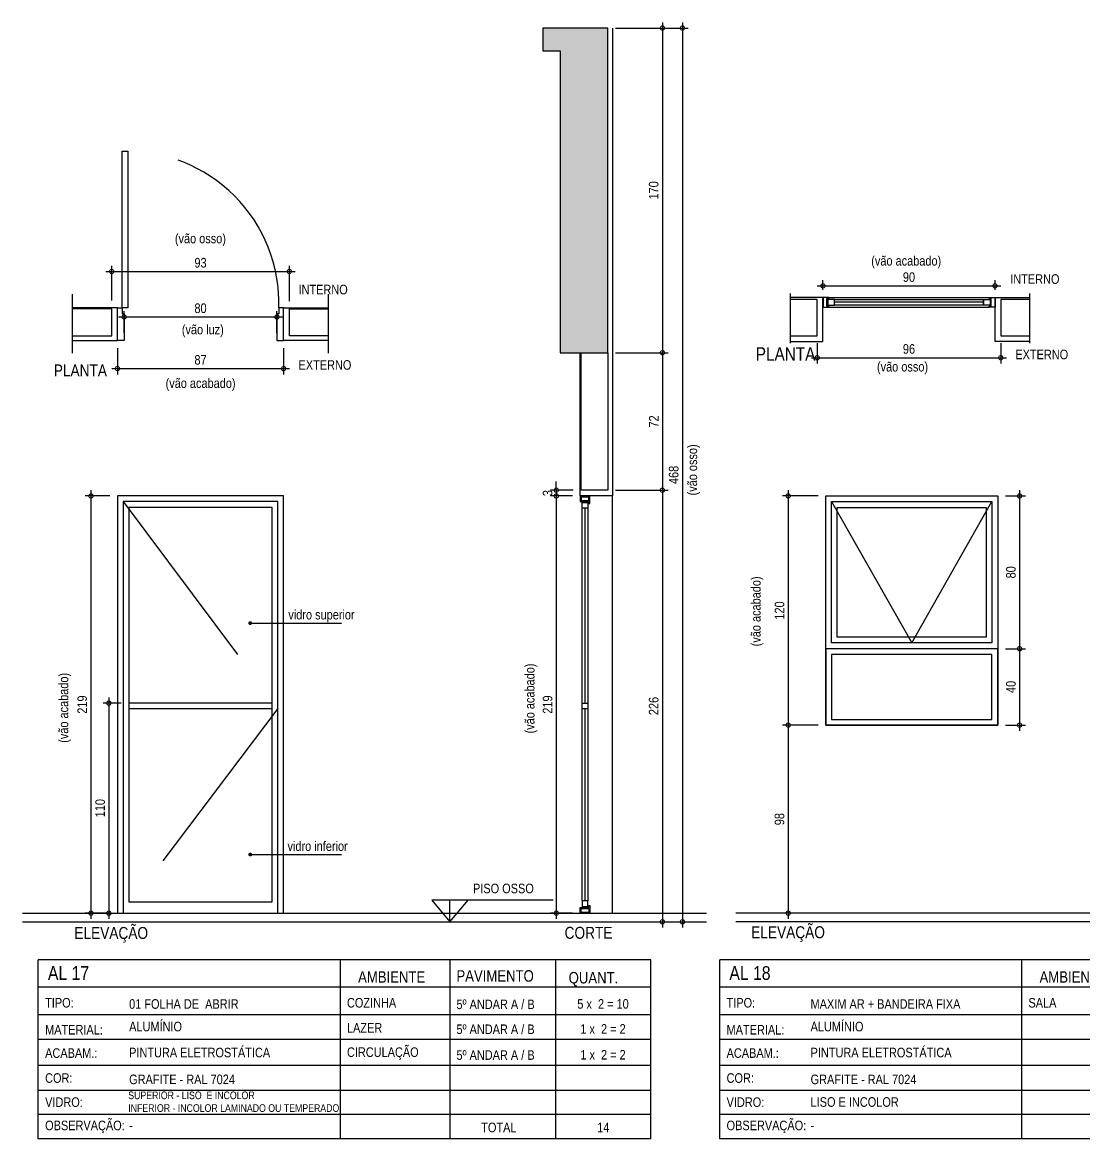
# Model space of a CAD drawing. Header units: metres. Extents: x -0.2 to 51.6, y -20.8 to 5.5.
# Drawn here: x 15.83 to 21.39, y -6.66 to -0.81 of the extents above; entities that cross this region are included whole.
import ezdxf

# ---------------------------------------------------------------- set-up
doc = ezdxf.new("R2010")
doc.units = ezdxf.units.M
doc.linetypes.add('DASHEDX2', pattern=[1.5, 1, -0.5])
for name, color, linetype in [('AR-CAIXILHO', 1, 'Continuous'), ('ARQ-ALV ACAB', 4, 'Continuous'), ('ARQ-ALV OSSO', 5, 'Continuous'), ('ARQ-AUX', 7, 'Continuous'), ('ARQ-AUX2', 2, 'Continuous'), ('ARQ-CAX', 1, 'Continuous'), ('ARQ-CAX @ 1', 1, 'Continuous'), ('ARQ-DIM', 2, 'Continuous'), ('ARQ-ENCH', 1, 'Continuous'), ('ARQ-PRJ', 7, 'DASHEDX2'), ('ARQ-SIM', 1, 'Continuous'), ('ARQ-TXT', 2, 'Continuous'), ('ARQ-TXT01', 2, 'Continuous'), ('ES-CORTE', 2, 'Continuous')]:
    doc.layers.add(name, color=color, linetype=linetype)
doc.styles.add('Adesa', font='ARIALN.TTF')
doc.styles.add('ROMANS', font='romans', dxfattribs={"height": 0.2})
doc.styles.get("Standard").update_dxf_attribs({"font": 'arial.ttf'})
doc.dimstyles.new('1-25ARQ', dxfattribs={"dimscale": 0.25, "dimtxt": 0.2, "dimasz": 0.08, "dimexe": 0.16, "dimexo": 0.1, "dimgap": 0.1, "dimtad": 1, "dimzin": 4, "dimdsep": 46, "dimtxsty": 'ROMANS', "dimblk": 'DOT', "dimcen": 0.1, "dimclrd": 1, "dimclre": 1, "dimclrt": 3, "dimadec": 0, "dimazin": 0, "dimtfac": 1, "dimtix": 1, "dimtmove": 2, "dimatfit": 3, "dimldrblk": 'DOT', "dimfxl": 1, "dimtolj": 1, "dimtzin": 4, "dimlwd": -1, "dimlwe": -1, "dimarcsym": 0})
doc.dimstyles.new('ADESA 1-0025', dxfattribs={"dimtxt": 0.05, "dimasz": 0.045, "dimexe": 0.03, "dimexo": 0.04, "dimgap": 0.02, "dimtad": 1, "dimtoh": 1, "dimdec": 0, "dimlfac": 100, "dimzin": 4, "dimtxsty": 'Adesa', "dimblk": 'DOTSMALL', "dimcen": 1, "dimdle": 0.03, "dimclrd": 1, "dimclre": 1, "dimclrt": 256, "dimazin": 1, "dimtm": 1e-09, "dimtfac": 1, "dimtdec": 0, "dimtix": 1, "dimtmove": 2, "dimatfit": 0, "dimldrblk": 'DOTSMALL', "dimfxl": 0.8, "dimtvp": 2, "dimtolj": 1, "dimtzin": 0, "dimarcsym": 0})

# ---------------------------------------------------------------- blocks, each defined once
blk = doc.blocks.new('_DotSmall')
at = {"color": 0, "linetype": 'ByBlock', "const_width": 0.5}
blk.add_lwpolyline([(-0.0625, 0, 1), (0.0625, 0, 1)], format="xyb", close=True, dxfattribs=at)
blk = doc.blocks.new('*D258')
at = {"layer": 'ARQ-DIM', "color": 1, "lineweight": -2, "transparency": 16777216}
for p, q in [((19.1826, -0.8145), (19.1826, -2.5745)), ((18.9374, -0.8445), (19.2126, -0.8445)), ((18.9368, -2.5445), (19.2126, -2.5445))]:
    blk.add_line(p, q, dxfattribs=at)
at = {"layer": 'Defpoints', "color": 0, "transparency": 16777216}
for p in [(18.8974, -0.8445), (18.8968, -2.5445), (19.1826, -2.5445)]:
    blk.add_point(p, dxfattribs=at)
at = {"layer": 'ARQ-DIM', "color": 1, "lineweight": -2, "transparency": 16777216, "xscale": 0.045, "yscale": 0.045, "zscale": 0.045}
for p, rotation in [((19.1826, -0.8445), 90), ((19.1826, -2.5445), 270)]:
    blk.add_blockref('_DotSmall', p, dxfattribs=dict(at, rotation=rotation))
at = {"layer": 'ARQ-DIM', "transparency": 16777216, "insert": (19.137, -1.6945), "char_height": 0.05, "attachment_point": 5, "rotation": 90, "style": 'Adesa'}
blk.add_mtext('\\A1;170', dxfattribs=at)
blk = doc.blocks.new('*D259')
at = {"layer": 'ARQ-DIM', "color": 1, "lineweight": -2, "transparency": 16777216}
for p, q in [((19.1525, -3.2645), (19.2126, -3.2645)), ((19.1826, -3.2345), (19.1826, -5.5545)), ((19.0647, -5.5245), (19.2126, -5.5245))]:
    blk.add_line(p, q, dxfattribs=at)
at = {"layer": 'Defpoints', "color": 0, "transparency": 16777216}
for p in [(19.1125, -3.2645), (19.0247, -5.5245), (19.1826, -5.5245)]:
    blk.add_point(p, dxfattribs=at)
at = {"layer": 'ARQ-DIM', "color": 1, "lineweight": -2, "transparency": 16777216, "xscale": 0.045, "yscale": 0.045, "zscale": 0.045}
for p, rotation in [((19.1826, -3.2645), 90), ((19.1826, -5.5245), 270)]:
    blk.add_blockref('_DotSmall', p, dxfattribs=dict(at, rotation=rotation))
at = {"layer": 'ARQ-DIM', "transparency": 16777216, "insert": (19.137, -4.3945), "char_height": 0.05, "attachment_point": 5, "rotation": 90, "style": 'Adesa'}
blk.add_mtext('\\A1;226', dxfattribs=at)
blk = doc.blocks.new('*D260')
at = {"layer": 'ARQ-DIM', "color": 1, "lineweight": -2, "transparency": 16777216}
for p, q in [((19.2874, -0.8145), (19.2874, -5.5545)), ((19.2147, -0.8445), (19.3174, -0.8445)), ((19.1786, -5.5245), (19.3174, -5.5245))]:
    blk.add_line(p, q, dxfattribs=at)
at = {"layer": 'Defpoints', "color": 0, "transparency": 16777216}
for p in [(19.1747, -0.8445), (19.1386, -5.5245), (19.2874, -5.5245)]:
    blk.add_point(p, dxfattribs=at)
at = {"layer": 'ARQ-DIM', "color": 1, "lineweight": -2, "transparency": 16777216, "xscale": 0.045, "yscale": 0.045, "zscale": 0.045}
for p, rotation in [((19.2874, -0.8445), 90), ((19.2874, -5.5245), 270)]:
    blk.add_blockref('_DotSmall', p, dxfattribs=dict(at, rotation=rotation))
at = {"layer": 'ARQ-DIM', "transparency": 16777216, "insert": (19.2418, -3.1845), "char_height": 0.05, "attachment_point": 5, "rotation": 90, "style": 'Adesa'}
blk.add_mtext('\\A1;468', dxfattribs=at)
blk = doc.blocks.new('*D261')
at = {"layer": 'ARQ-DIM', "color": 1, "lineweight": -2, "transparency": 16777216}
for p, q in [((18.7162, -3.2645), (18.5972, -3.2645)), ((18.6272, -3.2645), (18.6272, -3.2195)), ((18.6272, -3.2645), (18.6272, -3.2945)), ((18.7112, -3.2945), (18.5972, -3.2945)), ((18.6272, -3.2945), (18.6272, -3.3395))]:
    blk.add_line(p, q, dxfattribs=at)
at = {"layer": 'Defpoints', "color": 0, "transparency": 16777216}
for p in [(18.7562, -3.2645), (18.6272, -3.2945), (18.7512, -3.2945)]:
    blk.add_point(p, dxfattribs=at)
at = {"layer": 'ARQ-DIM', "color": 1, "lineweight": -2, "transparency": 16777216, "xscale": 0.045, "yscale": 0.045, "zscale": 0.045}
for p, rotation in [((18.6272, -3.2645), 270), ((18.6272, -3.2945), 90)]:
    blk.add_blockref('_DotSmall', p, dxfattribs=dict(at, rotation=rotation))
at = {"layer": 'ARQ-DIM', "transparency": 16777216, "insert": (18.5817, -3.2795), "char_height": 0.05, "attachment_point": 5, "rotation": 90, "style": 'Adesa'}
blk.add_mtext('\\A1;3', dxfattribs=at)
blk = doc.blocks.new('*D262')
at = {"layer": 'ARQ-DIM', "color": 1, "lineweight": -2, "transparency": 16777216}
for p, q in [((18.9368, -2.5445), (19.2126, -2.5445)), ((19.1826, -2.5145), (19.1826, -3.2945)), ((18.9368, -3.2645), (19.2126, -3.2645))]:
    blk.add_line(p, q, dxfattribs=at)
at = {"layer": 'Defpoints', "color": 0, "transparency": 16777216}
for p in [(18.8968, -2.5445), (18.8968, -3.2645), (19.1826, -3.2645)]:
    blk.add_point(p, dxfattribs=at)
at = {"layer": 'ARQ-DIM', "color": 1, "lineweight": -2, "transparency": 16777216, "xscale": 0.045, "yscale": 0.045, "zscale": 0.045}
for p, rotation in [((19.1826, -2.5445), 90), ((19.1826, -3.2645), 270)]:
    blk.add_blockref('_DotSmall', p, dxfattribs=dict(at, rotation=rotation))
at = {"layer": 'ARQ-DIM', "transparency": 16777216, "insert": (19.1375, -2.9045), "char_height": 0.05, "attachment_point": 5, "rotation": 90, "style": 'Adesa'}
blk.add_mtext('\\A1;72', dxfattribs=at)
blk = doc.blocks.new('*U266')
for points in [[(0, 0), (0, 0.8204), (0.03, 0.8204), (0.03, 0)], [(-0.025, 0), (0, 0), (0, -0.03), (0.01, -0.03), (0.01, -0.17), (-0.025, -0.17), (-0.025, 0)], [(0.845, 0), (0.82, 0), (0.82, -0.03), (0.81, -0.03), (0.81, -0.17), (0.845, -0.17), (0.845, 0)]]:
    blk.add_lwpolyline(points, close=True)
at = {"layer": 'ARQ-PRJ'}
blk.add_arc((0.0237, 0.0242), 0.7967, 358.25988, 91.70132, dxfattribs=at)
blk = doc.blocks.new('*D264')
at = {"layer": 'ARQ-DIM', "color": 1, "lineweight": -2, "transparency": 16777216}
for p, q in [((16.3296, -2.5203), (16.3296, -2.6578)), ((17.1996, -2.5203), (17.1996, -2.6578)), ((16.2996, -2.6278), (17.2296, -2.6278))]:
    blk.add_line(p, q, dxfattribs=at)
at = {"layer": 'Defpoints', "color": 0, "transparency": 16777216}
for p in [(16.3296, -2.4803), (17.1996, -2.4803), (17.1996, -2.6278)]:
    blk.add_point(p, dxfattribs=at)
at = {"layer": 'ARQ-DIM', "color": 1, "lineweight": -2, "transparency": 16777216, "xscale": 0.045, "yscale": 0.045, "zscale": 0.045, "rotation": 180}
blk.add_blockref('_DotSmall', (16.3296, -2.6278), dxfattribs=at)
at = {"layer": 'ARQ-DIM', "color": 1, "lineweight": -2, "transparency": 16777216, "xscale": 0.045, "yscale": 0.045, "zscale": 0.045}
blk.add_blockref('_DotSmall', (17.1996, -2.6278), dxfattribs=at)
at = {"layer": 'ARQ-DIM', "transparency": 16777216, "insert": (16.7646, -2.5822), "char_height": 0.05, "attachment_point": 5, "style": 'Adesa'}
blk.add_mtext('\\A1;87', dxfattribs=at)
blk = doc.blocks.new('*D265')
at = {"layer": 'ARQ-DIM', "color": 1, "lineweight": -2, "transparency": 16777216}
for p, q in [((16.2996, -2.2703), (16.2996, -2.0891)), ((17.2296, -2.2753), (17.2296, -2.0891)), ((16.2696, -2.1191), (17.2596, -2.1191))]:
    blk.add_line(p, q, dxfattribs=at)
at = {"layer": 'Defpoints', "color": 0, "transparency": 16777216}
for p in [(17.2296, -2.1191), (16.2996, -2.3103), (17.2296, -2.3153)]:
    blk.add_point(p, dxfattribs=at)
at = {"layer": 'ARQ-DIM', "color": 1, "lineweight": -2, "transparency": 16777216, "xscale": 0.045, "yscale": 0.045, "zscale": 0.045, "rotation": 180}
blk.add_blockref('_DotSmall', (16.2996, -2.1191), dxfattribs=at)
at = {"layer": 'ARQ-DIM', "color": 1, "lineweight": -2, "transparency": 16777216, "xscale": 0.045, "yscale": 0.045, "zscale": 0.045}
blk.add_blockref('_DotSmall', (17.2296, -2.1191), dxfattribs=at)
at = {"layer": 'ARQ-DIM', "transparency": 16777216, "insert": (16.7646, -2.0736), "char_height": 0.05, "attachment_point": 5, "style": 'Adesa'}
blk.add_mtext('\\A1;93', dxfattribs=at)
blk = doc.blocks.new('*D263')
at = {"layer": 'ARQ-DIM', "color": 1, "lineweight": -2, "transparency": 16777216}
for p, q in [((16.3646, -2.4403), (16.3646, -2.3274)), ((17.1646, -2.4403), (17.1646, -2.3274)), ((16.3346, -2.3574), (17.1946, -2.3574))]:
    blk.add_line(p, q, dxfattribs=at)
at = {"layer": 'Defpoints', "color": 0, "transparency": 16777216}
for p in [(17.1646, -2.3574), (16.3646, -2.4803), (17.1646, -2.4803)]:
    blk.add_point(p, dxfattribs=at)
at = {"layer": 'ARQ-DIM', "color": 1, "lineweight": -2, "transparency": 16777216, "xscale": 0.045, "yscale": 0.045, "zscale": 0.045, "rotation": 180}
blk.add_blockref('_DotSmall', (16.3646, -2.3574), dxfattribs=at)
at = {"layer": 'ARQ-DIM', "color": 1, "lineweight": -2, "transparency": 16777216, "xscale": 0.045, "yscale": 0.045, "zscale": 0.045}
blk.add_blockref('_DotSmall', (17.1646, -2.3574), dxfattribs=at)
at = {"layer": 'ARQ-DIM', "transparency": 16777216, "insert": (16.7646, -2.3119), "char_height": 0.05, "attachment_point": 5, "style": 'Adesa'}
blk.add_mtext('\\A1;80', dxfattribs=at)
blk = doc.blocks.new('*D267')
at = {"layer": 'ARQ-DIM', "color": 1, "lineweight": -2, "transparency": 16777216}
for p, q in [((16.1911, -3.2645), (16.1911, -5.5095)), ((16.2896, -3.2945), (16.1611, -3.2945)), ((16.2896, -5.4795), (16.1611, -5.4795))]:
    blk.add_line(p, q, dxfattribs=at)
at = {"layer": 'Defpoints', "color": 0, "transparency": 16777216}
for p in [(16.3296, -3.2945), (16.1911, -5.4795), (16.3296, -5.4795)]:
    blk.add_point(p, dxfattribs=at)
at = {"layer": 'ARQ-DIM', "color": 1, "lineweight": -2, "transparency": 16777216, "xscale": 0.045, "yscale": 0.045, "zscale": 0.045}
for p, rotation in [((16.1911, -3.2945), 90), ((16.1911, -5.4795), 270)]:
    blk.add_blockref('_DotSmall', p, dxfattribs=dict(at, rotation=rotation))
at = {"layer": 'ARQ-DIM', "transparency": 16777216, "insert": (16.1456, -4.387), "char_height": 0.05, "attachment_point": 5, "rotation": 90, "style": 'Adesa'}
blk.add_mtext('\\A1;219', dxfattribs=at)
blk = doc.blocks.new('*D268')
at = {"layer": 'ARQ-DIM', "color": 1, "lineweight": -2, "transparency": 16777216}
for p, q in [((16.3496, -4.3795), (16.2547, -4.3795)), ((16.2847, -4.3495), (16.2847, -5.5095)), ((16.2896, -5.4795), (16.2547, -5.4795))]:
    blk.add_line(p, q, dxfattribs=at)
at = {"layer": 'Defpoints', "color": 0, "transparency": 16777216}
for p in [(16.3896, -4.3795), (16.2847, -5.4795), (16.3296, -5.4795)]:
    blk.add_point(p, dxfattribs=at)
at = {"layer": 'ARQ-DIM', "color": 1, "lineweight": -2, "transparency": 16777216, "xscale": 0.045, "yscale": 0.045, "zscale": 0.045}
for p, rotation in [((16.2847, -4.3795), 90), ((16.2847, -5.4795), 270)]:
    blk.add_blockref('_DotSmall', p, dxfattribs=dict(at, rotation=rotation))
at = {"layer": 'ARQ-DIM', "transparency": 16777216, "insert": (16.2392, -4.9295), "char_height": 0.05, "attachment_point": 5, "rotation": 90, "style": 'Adesa'}
blk.add_mtext('\\A1;110', dxfattribs=at)
blk = doc.blocks.new('_Dot')
at = {"color": 0, "linetype": 'ByBlock', "lineweight": -2}
blk.add_line((-0.5, 0), (-1, 0), dxfattribs=at)
at = {"color": 0, "linetype": 'ByBlock', "const_width": 0.5}
blk.add_lwpolyline([(-0.25, 0, 1), (0.25, 0, 1)], format="xyb", close=True, dxfattribs=at)
blk = doc.blocks.new('*U492')
at = {"layer": 'ARQ-CAX'}
for p, q in [((-0.81, 1.1), (-0.06, 1.1)), ((-0.81, 1.07), (-0.06, 1.07))]:
    blk.add_line(p, q, dxfattribs=at)
for points in [[(-0.87, 2.185), (0, 2.185), (0, 0), (-0.87, 0)], [(-0.84, 2.155), (-0.03, 2.155), (-0.03, 0), (-0.84, 0)], [(-0.81, 2.125), (-0.06, 2.125), (-0.06, 0.06), (-0.81, 0.06)]]:
    blk.add_lwpolyline(points, close=True, dxfattribs=at)
at = {"layer": 'ARQ-PRJ'}
blk.add_lwpolyline([(-0.03, 2.155), (-0.84, 1.0725), (-0.03, 0)], dxfattribs=at)
blk = doc.blocks.new('*U270')
at = {"color": 7, "linetype": 'ByBlock', "ltscale": 0.5}
for p, q in [((-0.01, 2.1504), (-0.01, 0.0646)), ((-0.04, 0.0646), (-0.04, 1.07))]:
    blk.add_line(p, q, dxfattribs=at)
blk.add_lwpolyline([(-0.04, 1.1), (-0.04, 2.1204)], dxfattribs=at)
at = {"layer": 'AR-CAIXILHO'}
for p, q in [((-0.045, 2.18), (-0.005, 2.18)), ((-0.045, 2.18), (-0.045, 2.1604, 0)), ((-0.005, 2.1604, 0), (-0.005, 2.18)), ((-0.05, 2.1554, 0), (-0.005, 2.1554, 0)), ((-0.05, 2.1554, 0), (-0.005, 2.1554, 0)), ((-0.045, 2.1604, 0), (-0.005, 2.1604, 0)), ((-0.045, 2.1554, 0), (-0.005, 2.1554, 0)), ((-0.05, 0.0296, 0), (-0.005, 0.0296, 0)), ((-0.05, 0.0296, 0), (-0.005, 0.0296, 0)), ((-0.045, 0.0296, 0), (-0.005, 0.0296, 0)), ((-0.045, 0.005), (-0.045, 0.0246, 0)), ((-0.045, 0.0246, 0), (-0.005, 0.0246, 0)), ((-0.045, 0.005), (-0.005, 0.005)), ((-0.005, 0.0246, 0), (-0.005, 0.005))]:
    blk.add_line(p, q, dxfattribs=at)
for points in [[(0, 2.1454), (0, 2.185), (0, 2.185), (0, 2.185), (-0.05, 2.185), (-0.05, 2.185), (-0.05, 2.185), (-0.05, 2.1554), (-0.05, 2.1554), (-0.005, 2.1554), (-0.005, 2.1454), (0, 2.1454), (0, 2.1454), (0, 2.1454)], [(0, 0.0396), (0, 0), (0, 0), (0, 0), (-0.05, 0), (-0.05, 0), (-0.05, 0), (-0.05, 0.0296), (-0.05, 0.0296), (-0.005, 0.0296), (-0.005, 0.0396), (0, 0.0396), (0, 0.0396), (0, 0.0396)]]:
    blk.add_lwpolyline(points, dxfattribs=at)
at = {"layer": 'AR-CAIXILHO', "color": 1}
for points in [[(-0.04, 2.1504), (-0.01, 2.1504), (-0.01, 2.1204), (-0.04, 2.1204)], [(-0.04, 1.1), (-0.01, 1.1), (-0.01, 1.07), (-0.04, 1.07)], [(-0.04, 0.0346), (-0.01, 0.0346), (-0.01, 0.0646), (-0.04, 0.0646)]]:
    blk.add_lwpolyline(points, close=True, dxfattribs=at)
at = {"layer": 'ARQ-AUX'}
for points in [[(-0.025, 2.1204), (-0.025, 1.1)], [(-0.025, 1.07), (-0.025, 0.0646)]]:
    blk.add_lwpolyline(points, dxfattribs=at)
at = {"layer": 'ARQ-CAX'}
for points in [[(-0.04, 2.1504), (-0.01, 2.1504)], [(-0.04, 0.0346), (-0.01, 0.0346)]]:
    blk.add_lwpolyline(points, dxfattribs=at)
blk = doc.blocks.new('*D269')
at = {"layer": 'ARQ-DIM', "color": 1, "lineweight": -2, "transparency": 16777216}
for p, q in [((18.6272, -3.2645), (18.6272, -5.5095)), ((18.7118, -3.2945), (18.5972, -3.2945)), ((18.7118, -5.4795), (18.5972, -5.4795))]:
    blk.add_line(p, q, dxfattribs=at)
at = {"layer": 'Defpoints', "color": 0, "transparency": 16777216}
for p in [(18.7518, -3.2945), (18.6272, -5.4795), (18.7518, -5.4795)]:
    blk.add_point(p, dxfattribs=at)
at = {"layer": 'ARQ-DIM', "color": 1, "lineweight": -2, "transparency": 16777216, "xscale": 0.045, "yscale": 0.045, "zscale": 0.045}
for p, rotation in [((18.6272, -3.2945), 90), ((18.6272, -5.4795), 270)]:
    blk.add_blockref('_DotSmall', p, dxfattribs=dict(at, rotation=rotation))
at = {"layer": 'ARQ-DIM', "transparency": 16777216, "insert": (18.5817, -4.387), "char_height": 0.05, "attachment_point": 5, "rotation": 90, "style": 'Adesa'}
blk.add_mtext('\\A1;219', dxfattribs=at)
blk = doc.blocks.new('*D282')
at = {"layer": 'ARQ-DIM', "color": 1, "lineweight": -2, "transparency": 16777216}
for p, q in [((19.9929, -2.1944), (20.9537, -2.1944)), ((20.0229, -2.2153), (20.0229, -2.1644)), ((20.9237, -2.2153), (20.9237, -2.1644))]:
    blk.add_line(p, q, dxfattribs=at)
at = {"layer": 'Defpoints', "color": 0, "transparency": 16777216}
for p in [(20.9237, -2.1944), (20.0229, -2.2553), (20.9237, -2.2553)]:
    blk.add_point(p, dxfattribs=at)
at = {"layer": 'ARQ-DIM', "color": 1, "lineweight": -2, "transparency": 16777216, "xscale": 0.045, "yscale": 0.045, "zscale": 0.045, "rotation": 180}
blk.add_blockref('_DotSmall', (20.0229, -2.1944), dxfattribs=at)
at = {"layer": 'ARQ-DIM', "color": 1, "lineweight": -2, "transparency": 16777216, "xscale": 0.045, "yscale": 0.045, "zscale": 0.045}
blk.add_blockref('_DotSmall', (20.9237, -2.1944), dxfattribs=at)
at = {"layer": 'ARQ-DIM', "transparency": 16777216, "insert": (20.4733, -2.1489), "char_height": 0.05, "attachment_point": 5, "style": 'Adesa'}
blk.add_mtext('\\A1;90', dxfattribs=at)
blk = doc.blocks.new('*D283')
at = {"layer": 'ARQ-DIM', "color": 1, "lineweight": -2, "transparency": 16777216}
for p, q in [((19.9929, -2.4953), (19.9929, -2.6006)), ((20.9537, -2.4953), (20.9537, -2.6006)), ((19.9629, -2.5706), (20.9837, -2.5706))]:
    blk.add_line(p, q, dxfattribs=at)
at = {"layer": 'Defpoints', "color": 0, "transparency": 16777216}
for p in [(19.9929, -2.4553), (20.9537, -2.4553), (20.9537, -2.5706)]:
    blk.add_point(p, dxfattribs=at)
at = {"layer": 'ARQ-DIM', "color": 1, "lineweight": -2, "transparency": 16777216, "xscale": 0.045, "yscale": 0.045, "zscale": 0.045, "rotation": 180}
blk.add_blockref('_DotSmall', (19.9929, -2.5706), dxfattribs=at)
at = {"layer": 'ARQ-DIM', "color": 1, "lineweight": -2, "transparency": 16777216, "xscale": 0.045, "yscale": 0.045, "zscale": 0.045}
blk.add_blockref('_DotSmall', (20.9537, -2.5706), dxfattribs=at)
at = {"layer": 'ARQ-DIM', "transparency": 16777216, "insert": (20.4733, -2.5251), "char_height": 0.05, "attachment_point": 5, "style": 'Adesa'}
blk.add_mtext('\\A1;96', dxfattribs=at)
blk = doc.blocks.new('*D279')
at = {"layer": 'ARQ-DIM', "color": 1, "lineweight": -2, "transparency": 16777216}
for p, q in [((19.8412, -3.2645), (19.8412, -4.5245)), ((19.9979, -3.2945), (19.8112, -3.2945)), ((19.9979, -4.4945), (19.8112, -4.4945))]:
    blk.add_line(p, q, dxfattribs=at)
at = {"layer": 'Defpoints', "color": 0, "transparency": 16777216}
for p in [(20.0379, -3.2945), (19.8412, -4.4945), (20.0379, -4.4945)]:
    blk.add_point(p, dxfattribs=at)
at = {"layer": 'ARQ-DIM', "color": 1, "lineweight": -2, "transparency": 16777216, "xscale": 0.045, "yscale": 0.045, "zscale": 0.045}
for p, rotation in [((19.8412, -3.2945), 90), ((19.8412, -4.4945), 270)]:
    blk.add_blockref('_DotSmall', p, dxfattribs=dict(at, rotation=rotation))
at = {"layer": 'ARQ-DIM', "transparency": 16777216, "insert": (19.7956, -3.8945), "char_height": 0.05, "attachment_point": 5, "rotation": 90, "style": 'Adesa'}
blk.add_mtext('\\A1;120', dxfattribs=at)
blk = doc.blocks.new('*D280')
at = {"layer": 'ARQ-DIM', "color": 1, "lineweight": -2, "transparency": 16777216}
for p, q in [((19.9979, -4.4945), (19.8112, -4.4945)), ((19.8412, -4.4645), (19.8412, -5.5095)), ((19.9979, -5.4795), (19.8112, -5.4795))]:
    blk.add_line(p, q, dxfattribs=at)
at = {"layer": 'Defpoints', "color": 0, "transparency": 16777216}
for p in [(20.0379, -4.4945), (19.8412, -5.4795), (20.0379, -5.4795)]:
    blk.add_point(p, dxfattribs=at)
at = {"layer": 'ARQ-DIM', "color": 1, "lineweight": -2, "transparency": 16777216, "xscale": 0.045, "yscale": 0.045, "zscale": 0.045}
for p, rotation in [((19.8412, -4.4945), 90), ((19.8412, -5.4795), 270)]:
    blk.add_blockref('_DotSmall', p, dxfattribs=dict(at, rotation=rotation))
at = {"layer": 'ARQ-DIM', "transparency": 16777216, "insert": (19.7956, -4.987), "char_height": 0.05, "attachment_point": 5, "rotation": 90, "style": 'Adesa'}
blk.add_mtext('\\A1;98', dxfattribs=at)
blk = doc.blocks.new('*U163')
at = {"color": 0, "linetype": 'ByBlock', "ltscale": 0.5}
for points in [[(0.02, -0.045), (0.02, -0.045), (0.02, -0.045), (0.02, -0.045), (0.02, -0.045), (0.02, -0.045), (0.02, -0.045), (0.02, -0.045), (0.02, -0.045), (0.03, -0.045), (0.03, -0.05), (0, -0.05), (0, 0), (0.03, 0), (0.03, -0.005), (0.02, -0.005), (0.02, -0.045)], [(0.88, -0.045), (0.88, -0.045), (0.88, -0.045), (0.88, -0.045), (0.88, -0.045), (0.88, -0.045), (0.88, -0.045), (0.88, -0.045), (0.88, -0.045), (0.87, -0.045), (0.87, -0.05), (0.9, -0.05), (0.9, 0), (0.87, 0), (0.87, -0.005), (0.88, -0.005), (0.88, -0.045)], [(0.025, -0.01), (0.06, -0.01), (0.06, -0.04), (0.025, -0.04)], [(0.875, -0.01), (0.84, -0.01), (0.84, -0.04), (0.875, -0.04)]]:
    blk.add_lwpolyline(points, close=True, dxfattribs=at)
at = {"color": 8, "linetype": 'ByBlock', "ltscale": 0.5}
for points in [[(0.87, 0), (0.03, 0)], [(0.87, -0.05), (0.03, -0.05)]]:
    blk.add_lwpolyline(points, dxfattribs=at)
at = {"color": 7, "linetype": 'ByBlock', "ltscale": 0.5}
blk.add_lwpolyline([(0.84, -0.01), (0.84, -0.04), (0.06, -0.04), (0.06, -0.01)], close=True, dxfattribs=at)
blk.add_lwpolyline([(0.06, -0.025), (0.84, -0.025)], dxfattribs=at)
blk = doc.blocks.new('V J 90x120')
for points in [[(0, 1.2), (0.9, 1.2), (0.9, 0), (0, 0)], [(0, 1.2), (0.9, 1.2), (0.9, 0.4), (0, 0.4)], [(0.03, 1.17), (0.87, 1.17), (0.87, 0.43), (0.03, 0.43)], [(0.06, 1.14), (0.84, 1.14), (0.84, 0.46), (0.06, 0.46)], [(0, 0), (0.9, 0), (0.9, 0.4), (0, 0.4)], [(0.03, 0.03), (0.87, 0.03), (0.87, 0.37), (0.03, 0.37)]]:
    blk.add_lwpolyline(points, close=True)
at = {"layer": 'ARQ-PRJ'}
blk.add_lwpolyline([(0.03, 1.17), (0.45, 0.43), (0.87, 1.17)], dxfattribs=at)
blk = doc.blocks.new('*D289')
at = {"layer": 'ARQ-DIM', "color": 1, "lineweight": -2, "transparency": 16777216}
for p, q in [((21.0525, -3.2645), (21.0525, -4.1245)), ((20.9779, -3.2945), (21.0825, -3.2945)), ((20.9779, -4.0945), (21.0825, -4.0945))]:
    blk.add_line(p, q, dxfattribs=at)
at = {"layer": 'Defpoints', "color": 0, "transparency": 16777216}
for p in [(20.9379, -3.2945), (20.9379, -4.0945), (21.0525, -4.0945)]:
    blk.add_point(p, dxfattribs=at)
at = {"layer": 'ARQ-DIM', "color": 1, "lineweight": -2, "transparency": 16777216, "xscale": 0.045, "yscale": 0.045, "zscale": 0.045}
for p, rotation in [((21.0525, -3.2945), 90), ((21.0525, -4.0945), 270)]:
    blk.add_blockref('_DotSmall', p, dxfattribs=dict(at, rotation=rotation))
at = {"layer": 'ARQ-DIM', "transparency": 16777216, "insert": (21.007, -3.6945), "char_height": 0.05, "attachment_point": 5, "rotation": 90, "style": 'Adesa'}
blk.add_mtext('\\A1;80', dxfattribs=at)
blk = doc.blocks.new('*D290')
at = {"layer": 'ARQ-DIM', "color": 1, "lineweight": -2, "transparency": 16777216}
for p, q in [((21.0525, -4.0645), (21.0525, -4.5245)), ((20.9945, -4.0945), (21.0825, -4.0945)), ((20.9779, -4.4945), (21.0825, -4.4945))]:
    blk.add_line(p, q, dxfattribs=at)
at = {"layer": 'Defpoints', "color": 0, "transparency": 16777216}
for p in [(20.9545, -4.0945), (20.9379, -4.4945), (21.0525, -4.4945)]:
    blk.add_point(p, dxfattribs=at)
at = {"layer": 'ARQ-DIM', "color": 1, "lineweight": -2, "transparency": 16777216, "xscale": 0.045, "yscale": 0.045, "zscale": 0.045}
for p, rotation in [((21.0525, -4.0945), 90), ((21.0525, -4.4945), 270)]:
    blk.add_blockref('_DotSmall', p, dxfattribs=dict(at, rotation=rotation))
at = {"layer": 'ARQ-DIM', "transparency": 16777216, "insert": (21.007, -4.2945), "char_height": 0.05, "attachment_point": 5, "rotation": 90, "style": 'Adesa'}
blk.add_mtext('\\A1;40', dxfattribs=at)
blk = doc.blocks.new('ALUMINIO')
h = blk.add_hatch(color=8)
h.dxf.hatch_style = 1
h.paths.add_polyline_path([(18.6468, -2.5445), (18.8968, -2.5445), (18.8968, -0.8445), (18.5568, -0.8445), (18.5568, -0.9645), (18.6468, -0.9645)])
h = blk.add_hatch()
h.set_pattern_fill('ANGLE', color=8)
h.set_pattern_definition([(0, (16.228, -7.039), (0, 6.985), [5.08, -1.905]), (90, (16.228, -7.039), (-6.985, 4e-16), [5.08, -1.905])])
h.paths.add_polyline_path([(18.8968, -5.5245), (18.8968, -4.5245), (18.7568, -4.5245), (18.7568, -5.5245)])
at = {"color": 8}
blk.add_line((18.5568, -0.8445), (18.5568, -0.9645), dxfattribs=at)
for points in [[(19.8515, -2.2349), (19.8515, -2.4952)], [(21.1049, -2.2349), (21.1049, -2.4952)]]:
    blk.add_lwpolyline(points)
at = {"layer": 'ARQ-ALV ACAB', "ltscale": 0.05}
blk.add_line((15.8318, -5.4795), (19.4129, -5.4795), dxfattribs=at)
at = {"layer": 'ARQ-ALV ACAB', "color": 4}
blk.add_line((22.4339, -5.4795), (19.5664, -5.4795), dxfattribs=at)
at = {"layer": 'ARQ-ALV ACAB'}
for points in [[(18.9218, -0.8445), (18.9218, -3.2945), (18.7518, -3.2945), (18.7518, -2.5445)], [(20.0229, -2.4853), (20.0229, -2.2553), (19.8515, -2.2553)], [(21.1049, -2.4853), (20.9237, -2.4853), (20.9237, -2.2553), (21.1049, -2.2553)], [(19.8515, -2.4853), (20.0229, -2.4853)]]:
    blk.add_lwpolyline(points, dxfattribs=at)
at = {"layer": 'ARQ-ALV ACAB', "ltscale": 0.05}
for points in [[(16.095, -2.4803), (16.3296, -2.4803), (16.3296, -2.3103), (16.094, -2.3103)], [(17.4343, -2.4803), (17.1996, -2.4803), (17.1996, -2.3103), (17.4343, -2.3103)]]:
    blk.add_lwpolyline(points, dxfattribs=at)
at = {"layer": 'ARQ-ALV OSSO'}
for points in [[(19.8515, -2.4553), (19.9929, -2.4553), (19.9929, -2.2653), (19.8515, -2.2653)], [(21.1049, -2.2653), (20.9537, -2.2653), (20.9537, -2.4553), (21.1049, -2.4553)], [(18.8968, -2.5445), (18.8968, -3.2645), (18.7568, -3.2645), (18.7568, -2.5445)]]:
    blk.add_lwpolyline(points, dxfattribs=at)
at = {"layer": 'ARQ-ALV OSSO', "ltscale": 0.05}
for points in [[(16.095, -2.4553), (16.2996, -2.4553), (16.2996, -2.3153), (16.095, -2.3153)], [(17.4343, -2.4553), (17.2296, -2.4553), (17.2296, -2.3153), (17.4343, -2.3153)]]:
    blk.add_lwpolyline(points, dxfattribs=at)
at = {"layer": 'ARQ-AUX'}
blk.add_lwpolyline([(18.9218, -5.4795), (18.9218, -3.2945)], dxfattribs=at)
at = {"layer": 'ARQ-AUX2'}
blk.add_lwpolyline([(18.5568, -0.9645), (18.6468, -0.9645), (18.6468, -2.5445), (18.8968, -2.5445), (18.8968, -0.8445), (18.5568, -0.8445)], dxfattribs=at)
at = {"layer": 'ARQ-DIM'}
blk.add_lwpolyline([(18.6115, -5.412), (17.9753, -5.412), (18.0703, -5.5245), (18.1652, -5.412), (17.9753, -5.412), (18.0703, -5.5245), (18.0703, -5.412)], dxfattribs=at)
at = {"layer": 'ARQ-ENCH', "ltscale": 0.01}
for p, q in [((16.094, -2.5469), (16.094, -2.2379)), ((17.4353, -2.5469), (17.4353, -2.2379)), ((19.1213, -5.7233), (15.9152, -5.7233)), ((15.9152, -6.6602), (15.9152, -5.7233)), ((17.4966, -6.6602), (17.4966, -5.7233)), ((17.4966, -6.6602), (17.4966, -5.7233)), ((18.0697, -5.7233), (18.0697, -6.6602)), ((18.622, -5.7233), (18.622, -6.6602)), ((19.1213, -6.6602), (19.1213, -5.7233)), ((22.6886, -5.7233), (19.4825, -5.7233)), ((19.4825, -6.6602), (19.4825, -5.7233)), ((21.0639, -6.6602), (21.0639, -5.7233)), ((21.0639, -6.6602), (21.0639, -5.7233)), ((19.1213, -5.8672), (15.9152, -5.8672)), ((22.6886, -5.8672), (19.4825, -5.8672)), ((19.1213, -6.011), (15.9152, -6.011)), ((22.6886, -6.011), (19.4825, -6.011)), ((19.1213, -6.1417), (15.9152, -6.1417)), ((22.6886, -6.1417), (19.4825, -6.1417)), ((19.1213, -6.2768), (15.9152, -6.2768)), ((22.6886, -6.2768), (19.4825, -6.2768)), ((19.1213, -6.4075), (15.9152, -6.4075)), ((22.6886, -6.4075), (19.4825, -6.4075)), ((19.1213, -6.5338), (15.9152, -6.5338)), ((22.6886, -6.5338), (19.4825, -6.5338)), ((19.1213, -6.6602), (15.9152, -6.6602)), ((22.6886, -6.6602), (19.4825, -6.6602))]:
    blk.add_line(p, q, dxfattribs=at)
at = {"layer": 'ES-CORTE'}
for p, q in [((15.8318, -5.5245), (19.4129, -5.5245)), ((23.1342, -5.5245), (19.5664, -5.5245))]:
    blk.add_line(p, q, dxfattribs=at)
at = {"xscale": -1}
blk.add_blockref('*U492', (16.3296, -5.4795), dxfattribs=at)
at = {"layer": 'ARQ-CAX'}
blk.add_blockref('V J 90x120', (20.0379, -4.4945), dxfattribs=at)
at = {"layer": 'ARQ-CAX @ 1'}
blk.add_blockref('*U266', (16.3546, -2.3103), dxfattribs=at)
at = {"layer": 'ARQ-CAX @ 1', "rotation": 180}
blk.add_blockref('*U163', (20.9237, -2.3053), dxfattribs=at)
at = {"layer": 'ARQ-DIM'}
blk.add_blockref('*U270', (18.8018, -5.4795), dxfattribs=at)
at = {"layer": 'ARQ-TXT', "attachment_point": 1, "style": 'Adesa'}
for s, insert, char_height, width in [('(vão osso)', (16.6303, -1.9214), 0.05, 0.551174), ('(vão luz)', (16.6667, -2.3982), 0.05, 0.551174), ('PLANTA', (19.6715, -2.5161), 0.07, 0.551174), ('PLANTA', (15.9964, -2.606), 0.0625, 0.551174), ('(vão acabado)', (16.5818, -2.6791), 0.05, 0.551174), ('vidro superior', (17.2243, -3.8912), 0.05, 0.551174), ('vidro inferior', (17.22, -5.1034), 0.05, 0.551174), ('PISO OSSO', (18.191, -5.3249), 0.05, 0.88), ('ELEVAÇÃO', (16.1042, -5.5517), 0.0625, 0.551174), ('CORTE', (18.6706, -5.5509), 0.0625, 0.551174), ('ELEVAÇÃO', (19.6474, -5.548), 0.0625, 0.551174)]:
    blk.add_mtext(s, dxfattribs=dict(at, insert=insert, char_height=char_height, width=width))
at = {"layer": 'ARQ-TXT', "ltscale": 0.01, "char_height": 0.05, "attachment_point": 1}
for s, insert, width in [('{\\fArial Narrow|b0|i0|c0|p34;(vão acabado)}', (20.2758, -2.0382), 0.454027), ('{\\fArial Narrow|b0|i0|c0|p34;(vão osso)}', (20.3058, -2.5928), 0.26445)]:
    blk.add_mtext(s, dxfattribs=dict(at, insert=insert, width=width))
at = {"layer": 'ARQ-TXT', "ltscale": 0.01, "style": 'Adesa'}
for s, insert, char_height, width, attachment_point in [('INTERNO', (21.0035, -2.1338), 0.05, 0.686828, 1), ('INTERNO', (17.2776, -2.1888), 0.05, 0.686828, 1), ('EXTERNO', (21.03, -2.5286), 0.05, 0.686828, 1), ('EXTERNO', (17.2776, -2.5836), 0.05, 0.686828, 1), ('AL 17', (15.9658, -5.7568), 0.072, 0.605305, 1), ('AMBIENTE', (17.7652, -5.7836), 0.06, 0.467927, 2), ('PAVIMENTO', (18.1044, -5.8083), 0.06, 0.336611, 4), ('QUANT.', (18.8216, -5.7873), 0.06, 0.39922, 2), ('AL 18', (19.5331, -5.7568), 0.072, 0.605305, 1), ('AMBIENTE', (21.3325, -5.7836), 0.06, 0.467927, 2), ('TIPO:', (15.9511, -5.9233), 0.05, 0.166457, 1), ('01 FOLHA DE  ABRIR', (16.3909, -5.9299), 0.05, 1.067594, 1), ('COZINHA', (17.5312, -5.949), 0.05, 0.467927, 4), ('5º ANDAR A / B', (18.1044, -5.9569), 0.05, 0.55993, 4), ('5 x  2 = 10', (18.8716, -5.9549), 0.05, 0.49922, 5), ('TIPO:', (19.5184, -5.9233), 0.05, 0.166457, 1), ('MAXIM AR + BANDEIRA FIXA', (19.9582, -5.9299), 0.05, 1.067594, 1), ('SALA', (21.0986, -5.949), 0.05, 0.467927, 4), ('MATERIAL:', (15.9511, -6.0649), 0.05, 0.336303, 1), ('ALUMÍNIO', (16.3909, -6.0481), 0.05, 1.067594, 1), ('LAZER', (17.5312, -6.0798), 0.05, 0.467927, 4), ('5º ANDAR A / B', (18.1044, -6.0876), 0.05, 0.55993, 4), ('1 x  2 = 2', (18.8716, -6.0856), 0.05, 0.49922, 5), ('MATERIAL:', (19.5184, -6.0649), 0.05, 0.336303, 1), ('ALUMÍNIO', (19.9582, -6.0481), 0.05, 1.067594, 1), ('ACABAM.:', (15.9511, -6.1869), 0.05, 0.336303, 1), ('PINTURA ELETROSTÁTICA', (16.3909, -6.1842), 0.05, 1.067594, 1), ('CIRCULAÇÃO', (17.5312, -6.2148), 0.05, 0.467927, 4), ('5º ANDAR A / B', (18.1044, -6.2227), 0.05, 0.55993, 4), ('1 x  2 = 2', (18.8716, -6.2207), 0.05, 0.49922, 5), ('ACABAM.:', (19.5184, -6.1869), 0.05, 0.336303, 1), ('PINTURA ELETROSTÁTICA', (19.9582, -6.1842), 0.05, 1.067594, 1), ('COR:', (15.9511, -6.3176), 0.05, 0.336303, 1), ('GRAFITE - RAL 7024', (16.3909, -6.3247), 0.05, 1.067594, 1), ('COR:', (19.5184, -6.3176), 0.05, 0.336303, 1), ('GRAFITE - RAL 7024', (19.9582, -6.3247), 0.05, 1.067594, 1), ('VIDRO:', (15.9511, -6.4439), 0.05, 0.336303, 1), ('VIDRO:', (19.5184, -6.4439), 0.05, 0.336303, 1), ('LISO E INCOLOR', (19.9582, -6.4431), 0.05, 1.067594, 1), ('OBSERVAÇÃO:', (15.9511, -6.5658), 0.05, 0.336303, 1), ('-', (16.3909, -6.5651), 0.05, 1.067594, 1), ('TOTAL', (18.3264, -6.5765), 0.05, 0.410919, 2), ('14', (18.8729, -6.5765), 0.05, 0.39922, 2), ('OBSERVAÇÃO:', (19.5184, -6.5658), 0.05, 0.336303, 1), ('-', (19.9582, -6.5651), 0.05, 1.067594, 1)]:
    blk.add_mtext(s, dxfattribs=dict(at, insert=insert, char_height=char_height, width=width, attachment_point=attachment_point))
at = {"layer": 'ARQ-TXT', "ltscale": 0.01, "char_height": 0.05, "width": 0.88, "attachment_point": 1, "rotation": 90, "style": 'Adesa'}
for s, insert in [('{\\fArial Narrow|b0|i0|c0|p34;(vão osso)}', (19.3141, -3.2919)), ('{\\fArial Narrow|b0|i0|c0|p34;(vão acabado)}', (19.6465, -4.0821)), ('{\\fArial Narrow|b0|i0|c0|p34;(vão acabado)}', (18.4627, -4.5383)), ('(vão acabado)', (16.0223, -4.5872))]:
    blk.add_mtext(s, dxfattribs=dict(at, insert=insert))
at = {"layer": 'ARQ-TXT01', "ltscale": 0.01, "insert": (16.3862, -6.4133), "char_height": 0.04, "width": 1.551568, "attachment_point": 1, "style": 'Adesa'}
blk.add_mtext('{\\fArial Narrow|b0|i0|c0|p34;SUPERIOR - LISO  E INCOLOR \\PINFERIOR - INCOLOR LAMINADO OU TEMPERADO}', dxfattribs=at)
at = {"layer": 'ARQ-DIM'}
for base, p1, p2, picture, middle in [((19.1826, -2.5445), (18.8974, -0.8445), (18.8968, -2.5445), '*D258', (19.137, -1.6945)), ((19.2874, -5.5245), (19.1747, -0.8445), (19.1386, -5.5245), '*D260', (19.2418, -3.1845)), ((19.1826, -3.2645), (18.8968, -2.5445), (18.8968, -3.2645), '*D262', (19.1375, -2.9045)), ((16.1910806939, -5.4794600188), (16.3296495185, -3.2944600188), (16.3296495185, -5.4794600188), '*D267', (16.1455520446, -4.3869600188)), ((18.6272, -3.2945), (18.7562, -3.2645), (18.7512, -3.2945), '*D261', (18.5817, -3.2795)), ((18.6272397334, -5.4794600188), (18.7518391956, -3.2944600188), (18.7518391956, -5.4794600188), '*D269', (18.581711084, -4.3869600188)), ((19.1826, -5.5245), (19.1125, -3.2645), (19.0247, -5.5245), '*D259', (19.137, -4.3945)), ((19.8412, -4.4945), (20.0379, -3.2945), (20.0379, -4.4945), '*D279', (19.7956, -3.8945)), ((21.0525, -4.0945), (20.9379, -3.2945), (20.9379, -4.0945), '*D289', (21.007, -3.6945)), ((21.0525, -4.4945), (20.9545, -4.0945), (20.9379, -4.4945), '*D290', (21.007, -4.2945)), ((16.2847, -5.4795), (16.3896, -4.3795), (16.3296, -5.4795), '*D268', (16.2392, -4.9295)), ((19.8411551, -5.4794598), (20.0378674, -4.49446), (20.0378674, -5.4794598), '*D280', (19.7956265, -4.9869599))]:
    dim = blk.add_linear_dim(base=base, p1=p1, p2=p2, angle=90, dimstyle='ADESA 1-0025', dxfattribs=at)
    dim.commit()
    dim.dimension.update_dxf_attribs({"geometry": picture, "text_midpoint": middle})
for base, p1, p2, picture, middle in [((17.2296, -2.1191), (16.2996, -2.3103), (17.2296, -2.3153), '*D265', (16.7646, -2.0736)), ((20.9237, -2.1944), (20.0229, -2.2553), (20.9237, -2.2553), '*D282', (20.4733, -2.1489)), ((17.1646, -2.3574), (16.3646, -2.4803), (17.1646, -2.4803), '*D263', (16.7646, -2.3119)), ((17.1996, -2.6278), (16.3296, -2.4803), (17.1996, -2.4803), '*D264', (16.7646, -2.5822)), ((20.9537, -2.5706), (19.9929, -2.4553), (20.9537, -2.4553), '*D283', (20.4733, -2.5251))]:
    dim = blk.add_linear_dim(base=base, p1=p1, p2=p2, dimstyle='ADESA 1-0025', dxfattribs=at)
    dim.commit()
    dim.dimension.update_dxf_attribs({"geometry": picture, "text_midpoint": middle})
at = {"layer": 'ARQ-SIM', "ltscale": 2}
for points in [[(17.0249, -3.9604), (17.5034, -3.9604)], [(17.0249, -5.1726), (17.5034, -5.1726)]]:
    blk.add_leader(points, dimstyle='1-25ARQ', override={"dimgap": 0.1, "dimtad": 0}, dxfattribs=at)

msp = doc.modelspace()

# ---------------------------------------------------------------- block references
msp.add_blockref('ALUMINIO', (0, 0))

doc.saveas('drawing.dxf')
